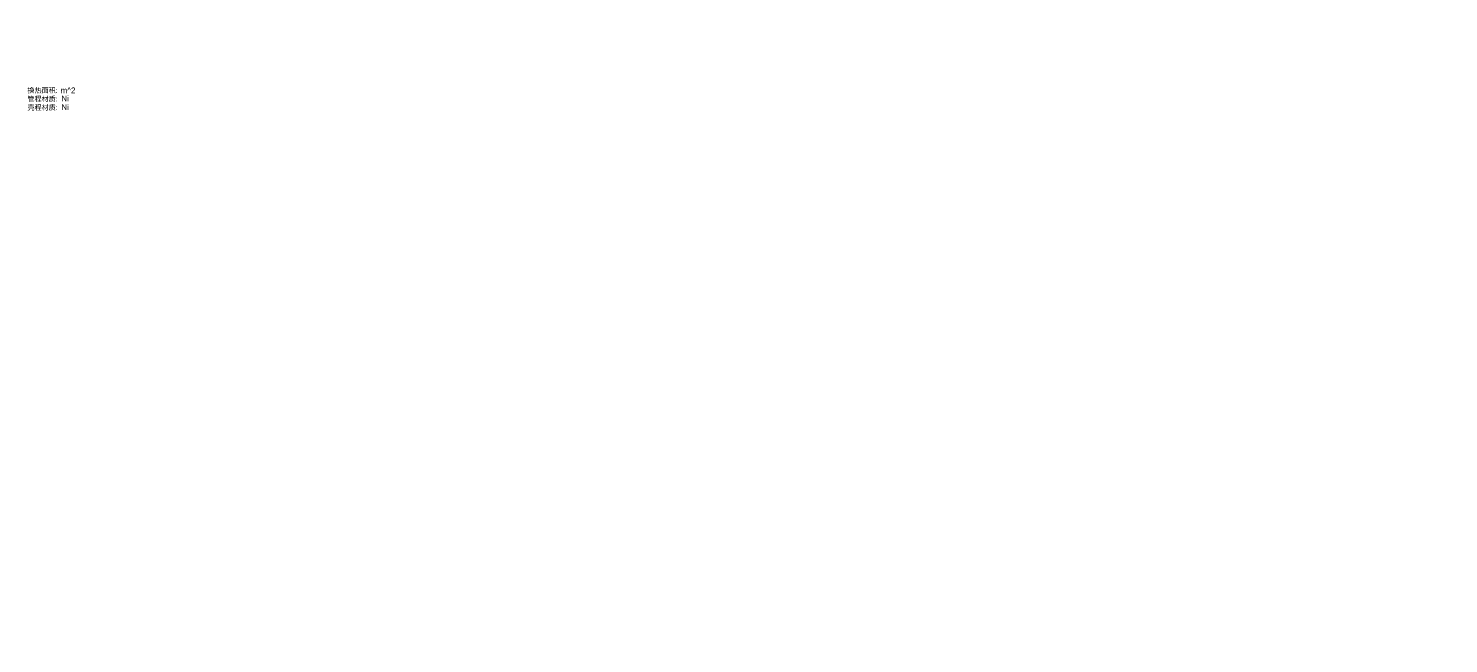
# Model space of a CAD drawing. Extents: x 757 to 8510, y -6585 to 527.
# Drawn here: x 2854.9 to 3350.4, y -1097.3 to -882.7 of the extents above; entities that cross this region are included whole.
import ezdxf
from ezdxf.enums import TextEntityAlignment as Align

# ---------------------------------------------------------------- set-up
doc = ezdxf.new("R2010")
doc.units = 0
doc.header["$MEASUREMENT"] = 0
doc.layers.add('10', color=7, linetype='CONTINUOUS')
doc.styles.add('txt.shx', font='arial.ttf')

msp = doc.modelspace()

# ---------------------------------------------------------------- texts
at = {"layer": '10', "color": 7, "style": 'txt.shx'}
for s, p in [('换热面积:', (2865.13, -904.31)), ('管程材质:', (2865.13, -907.31)), ('壳程材质:', (2865.13, -910.31))]:
    msp.add_text(s, height=1.764, dxfattribs=at).set_placement(p, align=Align.MIDDLE_RIGHT)
for s, height, p in [('m^ 2', 2, (2866.13, -904.32)), ('Ni', 1.94, (2866.43, -907.16)), ('Ni', 1.94, (2866.43, -910.16))]:
    msp.add_text(s, height=height, dxfattribs=at).set_placement(p, align=Align.MIDDLE_LEFT)

doc.saveas('drawing.dxf')
